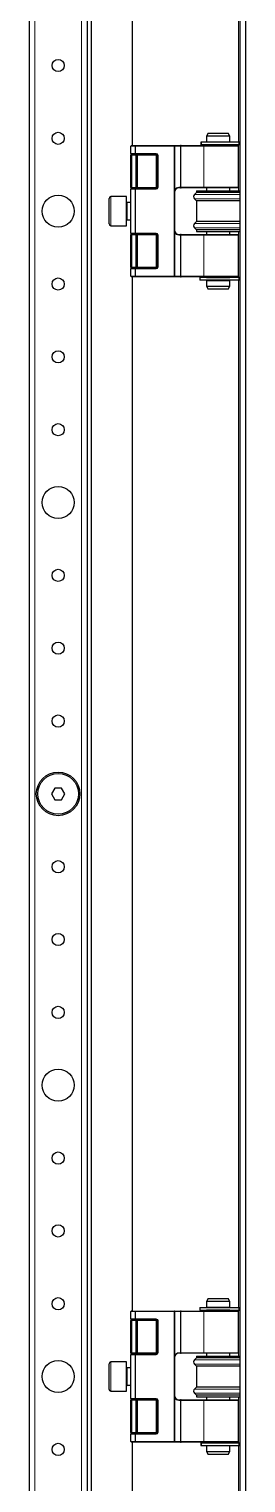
# Model space of a CAD drawing. Header units: millimetres. Extents: x -983 to 2905, y -1229 to 1219.
# Drawn here: x 365.3 to 439.8, y -359.6 to 139.4 of the extents above; entities that cross this region are included whole.
import ezdxf

# ---------------------------------------------------------------- set-up
doc = ezdxf.new("R2010")
doc.units = ezdxf.units.MM

msp = doc.modelspace()

# ---------------------------------------------------------------- linework, layer by layer
at = {"color": 7, "linetype": 'Continuous', "lineweight": 25}
for p, q in [((437.84, -800.62), (437.84, 554.38)), ((439.84, -800.62), (439.84, 554.38)), ((386.84, -769.12), (386.84, 522.88)), ((365.34, 494.38), (365.34, -740.62)), ((385.34, 494.38), (385.34, -740.62)), ((400.84, 99.38), (400.84, 404.38)), ((424.4, 100.58), (424.4, 99.68)), ((424.42, 100.58), (424.4, 100.58)), ((424.42, 100.58), (424.42, 99.68)), ((424.5, 100.58), (424.42, 100.58)), ((437.49, 100.58), (424.5, 100.58)), ((426.92, 103.63), (426.34, 102.63)), ((426.34, 102.63), (426.34, 100.63)), ((434.34, 102.63), (426.34, 102.63)), ((426.34, 100.63), (434.34, 100.63)), ((426.84, 100.63), (426.84, 100.58)), ((426.92, 103.63), (433.76, 103.63)), ((434.34, 102.63), (433.76, 103.63)), ((433.84, 100.58), (433.84, 100.63)), ((434.34, 100.63), (434.34, 102.63)), ((437.49, 99.68), (437.49, 100.58)), ((400.34, 96.68), (400.34, 99.18)), ((400.34, 96.68), (400.34, 96.08)), ((400.34, 84.98), (400.34, 96.08)), ((400.54, 99.38), (401.92, 99.38)), ((401.97, 96.38), (400.64, 96.38)), ((401.84, 99.18), (401.84, 96.68)), ((401.92, 99.38), (415.14, 99.38)), ((409.04, 96.38), (401.97, 96.38)), ((402.34, 84.98), (402.34, 96.08)), ((409.34, 84.98), (409.34, 96.08)), ((415.14, 99.38), (417.36, 99.38)), ((415.34, 99.18), (415.34, 54.58)), ((417.64, 99.38), (417.36, 99.38)), ((417.64, 99.38), (425.53, 99.38)), ((424.42, 99.68), (424.4, 99.68)), ((424.5, 99.68), (424.42, 99.68)), ((437.49, 99.68), (424.5, 99.68)), ((425.53, 99.38), (437.14, 99.38)), ((426.34, 99.63), (426.34, 99.38)), ((426.34, 99.63), (434.34, 99.63)), ((426.84, 99.68), (426.84, 99.63)), ((433.84, 99.63), (433.84, 99.68)), ((434.34, 99.38), (434.34, 99.63)), ((437.34, 85.08), (437.34, 99.18)), ((400.34, 84.98), (400.34, 84.38)), ((417.36, 84.88), (416.84, 84.88)), ((417.36, 84.88), (417.64, 84.88)), ((425.53, 84.88), (417.64, 84.88)), ((437.14, 84.88), (425.53, 84.88)), ((426.34, 84.88), (426.34, 83.88)), ((434.34, 83.88), (434.34, 84.88)), ((392.84, 76.88), (392.84, 81.28)), ((398.84, 81.88), (393.44, 81.88)), ((398.84, 76.88), (398.84, 81.88)), ((400.34, 79.88), (399.09, 79.88)), ((400.34, 69.38), (400.34, 84.38)), ((400.64, 84.68), (401.97, 84.68)), ((401.84, 84.38), (401.84, 69.38)), ((401.97, 84.68), (409.04, 84.68)), ((422.84, 83.28), (422.14, 82.6)), ((422.14, 81.17), (422.84, 80.48)), ((422.84, 83.88), (422.84, 83.28)), ((422.84, 83.88), (437.84, 83.88)), ((437.84, 83.28), (422.84, 83.28)), ((422.84, 80.48), (422.84, 73.28)), ((437.84, 80.48), (422.84, 80.48)), ((392.84, 72.48), (392.84, 76.88)), ((398.84, 71.88), (398.84, 76.88)), ((393.44, 71.88), (398.84, 71.88)), ((399.09, 73.88), (400.34, 73.88)), ((422.84, 73.28), (422.14, 72.6)), ((422.14, 71.17), (422.84, 70.48)), ((437.84, 73.28), (422.84, 73.28)), ((422.84, 70.48), (422.84, 69.88)), ((437.84, 70.48), (422.84, 70.48)), ((422.84, 69.88), (437.84, 69.88)), ((426.34, 69.88), (426.34, 68.88)), ((434.34, 68.88), (434.34, 69.88)), ((400.34, 69.38), (400.34, 68.78)), ((400.34, 57.68), (400.34, 68.78)), ((401.97, 69.08), (400.64, 69.08)), ((409.04, 69.08), (401.97, 69.08)), ((402.34, 57.68), (402.34, 68.78)), ((409.34, 57.68), (409.34, 68.78)), ((416.84, 68.88), (417.36, 68.88)), ((417.64, 68.88), (417.36, 68.88)), ((417.64, 68.88), (425.53, 68.88)), ((425.53, 68.88), (437.14, 68.88)), ((437.34, 54.58), (437.34, 68.68)), ((400.34, 57.68), (400.34, 57.08)), ((400.34, 54.58), (400.34, 57.08)), ((400.64, 57.38), (401.97, 57.38)), ((401.84, 57.08), (401.84, 54.58)), ((401.97, 57.38), (409.04, 57.38)), ((401.92, 54.38), (400.54, 54.38)), ((400.84, -300.62), (400.84, 54.38)), ((415.14, 54.38), (401.92, 54.38)), ((417.36, 54.38), (415.14, 54.38)), ((417.36, 54.38), (417.64, 54.38)), ((425.53, 54.38), (417.64, 54.38)), ((423.97, 54.08), (423.97, 53.18)), ((424.02, 54.08), (423.97, 54.08)), ((424.02, 53.18), (423.97, 53.18)), ((437.49, 54.08), (424.02, 54.08)), ((437.49, 53.18), (424.02, 53.18)), ((437.14, 54.38), (425.53, 54.38)), ((426.34, 54.38), (426.34, 54.13)), ((426.34, 54.13), (434.34, 54.13)), ((426.34, 53.13), (426.34, 51.13)), ((426.34, 53.13), (434.34, 53.13)), ((426.34, 51.13), (426.92, 50.13)), ((426.34, 51.13), (430.87, 51.13)), ((426.84, 54.13), (426.84, 54.08)), ((426.84, 53.18), (426.84, 53.13)), ((430.8, 50.13), (426.92, 50.13)), ((433.76, 50.13), (430.8, 50.13)), ((430.87, 51.13), (434.34, 51.13)), ((433.76, 50.13), (434.34, 51.13)), ((433.84, 54.08), (433.84, 54.13)), ((433.84, 53.13), (433.84, 53.18)), ((434.34, 54.13), (434.34, 54.38)), ((434.34, 51.13), (434.34, 53.13)), ((437.49, 53.18), (437.49, 54.08)), ((374.19, -121.12), (373.03, -123.12)), ((373.03, -123.12), (374.19, -125.12)), ((376.5, -121.12), (374.19, -121.12)), ((377.65, -123.12), (376.5, -121.12)), ((376.5, -125.12), (377.65, -123.12)), ((374.19, -125.12), (376.5, -125.12)), ((426.92, -296.37), (426.34, -297.37)), ((426.34, -297.37), (426.34, -299.37)), ((434.34, -297.37), (426.34, -297.37)), ((430.87, -299.37), (426.34, -299.37)), ((426.84, -299.37), (426.84, -299.42)), ((426.92, -296.37), (433.76, -296.37)), ((434.34, -299.37), (430.87, -299.37)), ((434.34, -297.37), (433.76, -296.37)), ((433.84, -299.42), (433.84, -299.37)), ((434.34, -299.37), (434.34, -297.37)), ((400.34, -303.32), (400.34, -300.82)), ((400.34, -303.32), (400.34, -303.92)), ((400.34, -315.02), (400.34, -303.92)), ((400.54, -300.62), (401.92, -300.62)), ((401.97, -303.62), (400.64, -303.62)), ((401.84, -300.82), (401.84, -303.32)), ((401.92, -300.62), (415.14, -300.62)), ((409.04, -303.62), (401.97, -303.62)), ((402.34, -315.02), (402.34, -303.92)), ((409.34, -315.02), (409.34, -303.92)), ((415.14, -300.62), (417.36, -300.62)), ((415.34, -300.82), (415.34, -345.42)), ((417.64, -300.62), (417.36, -300.62)), ((417.64, -300.62), (425.53, -300.62)), ((423.97, -299.42), (423.97, -300.32)), ((423.97, -299.42), (424.02, -299.42)), ((423.97, -300.32), (424.02, -300.32)), ((424.02, -299.42), (437.49, -299.42)), ((424.02, -300.32), (437.49, -300.32)), ((425.53, -300.62), (437.14, -300.62)), ((426.34, -300.37), (426.34, -300.62)), ((430.87, -300.37), (426.34, -300.37)), ((426.84, -300.32), (426.84, -300.37)), ((434.34, -300.37), (430.87, -300.37)), ((433.84, -300.37), (433.84, -300.32)), ((434.34, -300.62), (434.34, -300.37)), ((437.34, -314.92), (437.34, -300.82)), ((437.49, -300.32), (437.49, -299.42)), ((392.84, -327.52), (392.84, -318.72)), ((398.84, -318.12), (393.44, -318.12)), ((398.84, -328.12), (398.84, -318.12)), ((400.34, -315.02), (400.34, -315.62)), ((400.34, -330.62), (400.34, -315.62)), ((400.64, -315.32), (401.97, -315.32)), ((401.84, -315.62), (401.84, -330.62)), ((401.97, -315.32), (409.04, -315.32)), ((417.36, -315.12), (416.84, -315.12)), ((417.36, -315.12), (417.64, -315.12)), ((425.53, -315.12), (417.64, -315.12)), ((422.84, -316.72), (422.14, -317.4)), ((422.14, -318.83), (422.84, -319.52)), ((422.84, -316.12), (422.84, -316.72)), ((422.84, -316.12), (437.84, -316.12)), ((437.84, -316.72), (422.84, -316.72)), ((437.14, -315.12), (425.53, -315.12)), ((426.34, -315.12), (426.34, -316.12)), ((434.34, -316.12), (434.34, -315.12)), ((400.34, -320.12), (399.09, -320.12)), ((422.84, -319.52), (422.84, -326.72)), ((437.84, -319.52), (422.84, -319.52)), ((393.44, -328.12), (398.84, -328.12)), ((399.09, -326.12), (400.34, -326.12)), ((422.84, -326.72), (422.14, -327.4)), ((422.14, -328.83), (422.84, -329.52)), ((437.84, -326.72), (422.84, -326.72)), ((400.34, -330.62), (400.34, -331.22)), ((400.34, -342.32), (400.34, -331.22)), ((401.97, -330.92), (400.64, -330.92)), ((409.04, -330.92), (401.97, -330.92)), ((402.34, -342.32), (402.34, -331.22)), ((409.34, -342.32), (409.34, -331.22)), ((416.84, -331.12), (417.36, -331.12)), ((417.64, -331.12), (417.36, -331.12)), ((417.64, -331.12), (425.53, -331.12)), ((422.84, -329.52), (422.84, -330.12)), ((437.84, -329.52), (422.84, -329.52)), ((422.84, -330.12), (437.84, -330.12)), ((425.53, -331.12), (437.14, -331.12)), ((426.34, -330.12), (426.34, -331.12)), ((434.34, -331.12), (434.34, -330.12)), ((437.34, -345.42), (437.34, -331.32)), ((400.34, -342.32), (400.34, -342.92)), ((400.34, -345.42), (400.34, -342.92)), ((400.64, -342.62), (401.97, -342.62)), ((401.84, -342.92), (401.84, -345.42)), ((401.97, -342.62), (409.04, -342.62)), ((401.92, -345.62), (400.54, -345.62)), ((400.84, -650.62), (400.84, -345.62)), ((415.14, -345.62), (401.92, -345.62)), ((417.36, -345.62), (415.14, -345.62)), ((417.36, -345.62), (417.64, -345.62)), ((425.53, -345.62), (417.64, -345.62)), ((424.4, -345.92), (424.4, -346.82)), ((424.4, -345.92), (424.42, -345.92)), ((424.4, -346.82), (424.42, -346.82)), ((424.42, -345.92), (424.42, -346.82)), ((424.42, -345.92), (424.5, -345.92)), ((424.42, -346.82), (424.5, -346.82)), ((424.5, -345.92), (437.49, -345.92)), ((424.5, -346.82), (437.49, -346.82)), ((437.14, -345.62), (425.53, -345.62)), ((426.34, -345.62), (426.34, -345.87)), ((430.87, -345.87), (426.34, -345.87)), ((426.34, -346.87), (426.34, -348.87)), ((430.87, -346.87), (426.34, -346.87)), ((426.34, -348.87), (426.92, -349.87)), ((426.34, -348.87), (430.87, -348.87)), ((426.84, -345.87), (426.84, -345.92)), ((426.84, -346.82), (426.84, -346.87)), ((434.34, -345.87), (430.87, -345.87)), ((434.34, -346.87), (430.87, -346.87)), ((430.87, -348.87), (434.34, -348.87)), ((433.76, -349.87), (434.34, -348.87)), ((433.84, -345.92), (433.84, -345.87)), ((433.84, -346.87), (433.84, -346.82)), ((434.34, -345.87), (434.34, -345.62)), ((434.34, -348.87), (434.34, -346.87)), ((437.49, -346.82), (437.49, -345.92)), ((430.8, -349.87), (426.92, -349.87)), ((433.76, -349.87), (430.8, -349.87))]:
    msp.add_line(p, q, dxfattribs=at)
at = {"color": 8, "linetype": 'Continuous', "lineweight": 18}
for p, q in [((367.34, 494.38), (367.34, -740.62)), ((383.34, 494.38), (383.34, -740.62)), ((437.24, 403.18), (437.24, 100.58)), ((424.5, 99.68), (424.5, 100.58)), ((401.84, 99.18), (400.34, 99.18)), ((400.34, 96.68), (401.84, 96.68)), ((400.64, 96.08), (400.34, 96.08)), ((400.64, 96.38), (400.64, 96.08)), ((402.04, 96.08), (400.64, 96.08)), ((400.64, 96.08), (400.64, 84.98)), ((415.14, 99.18), (401.84, 99.18)), ((401.84, 96.68), (409.04, 96.68)), ((402.04, 96.38), (402.04, 96.08)), ((402.04, 84.98), (402.04, 96.08)), ((402.34, 96.08), (402.04, 96.08)), ((402.64, 96.08), (402.34, 96.08)), ((402.64, 96.08), (402.64, 96.38)), ((409.04, 96.08), (402.64, 96.08)), ((402.64, 96.08), (402.64, 84.98)), ((409.04, 96.68), (409.04, 96.38)), ((409.04, 96.08), (409.04, 96.38)), ((409.04, 84.98), (409.04, 96.08)), ((409.34, 96.08), (409.04, 96.08)), ((409.64, 96.08), (409.34, 96.08)), ((409.64, 96.08), (409.64, 84.98)), ((415.14, 99.18), (415.14, 99.38)), ((415.14, 54.58), (415.14, 99.18)), ((415.14, 99.18), (415.34, 99.18)), ((417.36, 99.18), (415.34, 99.18)), ((417.36, 99.38), (417.36, 99.18)), ((417.36, 85.08), (417.36, 99.18)), ((417.5, 99.18), (417.36, 99.18)), ((425.39, 99.18), (417.5, 99.18)), ((417.5, 99.18), (417.5, 85.08)), ((437.34, 99.18), (425.39, 99.18)), ((425.39, 85.08), (425.39, 99.18)), ((437.24, 99.68), (437.24, 99.36)), ((400.64, 84.98), (400.34, 84.98)), ((400.64, 84.98), (400.64, 84.68)), ((400.64, 84.98), (402.04, 84.98)), ((402.04, 84.98), (402.04, 84.68)), ((402.34, 84.98), (402.04, 84.98)), ((402.64, 84.98), (402.34, 84.98)), ((402.64, 84.68), (402.64, 84.98)), ((402.64, 84.98), (409.04, 84.98)), ((409.04, 84.68), (409.04, 84.98)), ((409.34, 84.98), (409.04, 84.98)), ((409.64, 84.98), (409.34, 84.98)), ((416.84, 85.08), (417.36, 85.08)), ((416.84, 85.08), (416.84, 84.88)), ((417.5, 85.08), (417.36, 85.08)), ((417.36, 85.08), (417.36, 84.88)), ((417.5, 85.08), (425.39, 85.08)), ((425.39, 85.08), (437.34, 85.08)), ((437.24, 84.91), (437.24, 83.88)), ((393.44, 81.88), (393.44, 76.88)), ((399.09, 79.88), (399.09, 73.88)), ((401.84, 84.38), (400.34, 84.38)), ((409.04, 84.38), (401.84, 84.38)), ((409.04, 84.68), (409.04, 84.38)), ((437.84, 82.6), (422.14, 82.6)), ((437.84, 81.17), (422.14, 81.17)), ((393.44, 76.88), (393.44, 71.88)), ((437.84, 72.6), (422.14, 72.6)), ((437.84, 71.17), (422.14, 71.17)), ((437.24, 69.88), (437.24, 68.86)), ((400.34, 69.38), (401.84, 69.38)), ((400.64, 68.78), (400.34, 68.78)), ((400.64, 68.78), (400.64, 69.08)), ((402.04, 68.78), (400.64, 68.78)), ((400.64, 68.78), (400.64, 57.68)), ((401.84, 69.38), (409.04, 69.38)), ((402.04, 68.78), (402.04, 69.08)), ((402.04, 68.78), (402.34, 68.78)), ((402.04, 57.68), (402.04, 68.78)), ((402.34, 68.78), (402.64, 68.78)), ((402.64, 68.78), (402.64, 69.08)), ((409.04, 68.78), (402.64, 68.78)), ((402.64, 68.78), (402.64, 57.68)), ((409.04, 69.08), (409.04, 69.38)), ((409.04, 68.78), (409.04, 69.08)), ((409.04, 57.68), (409.04, 68.78)), ((409.04, 68.78), (409.34, 68.78)), ((409.34, 68.78), (409.64, 68.78)), ((409.64, 68.78), (409.64, 57.68)), ((416.84, 68.88), (416.84, 68.68)), ((417.36, 68.68), (416.84, 68.68)), ((417.36, 68.88), (417.36, 68.68)), ((417.36, 54.58), (417.36, 68.68)), ((417.36, 68.68), (417.5, 68.68)), ((417.5, 68.68), (417.5, 54.58)), ((425.39, 68.68), (417.5, 68.68)), ((425.39, 54.58), (425.39, 68.68)), ((437.34, 68.68), (425.39, 68.68)), ((400.34, 57.68), (400.64, 57.68)), ((401.84, 57.08), (400.34, 57.08)), ((400.64, 57.38), (400.64, 57.68)), ((400.64, 57.68), (402.04, 57.68)), ((409.04, 57.08), (401.84, 57.08)), ((402.04, 57.38), (402.04, 57.68)), ((402.34, 57.68), (402.04, 57.68)), ((402.64, 57.68), (402.34, 57.68)), ((402.64, 57.38), (402.64, 57.68)), ((402.64, 57.68), (409.04, 57.68)), ((409.04, 57.38), (409.04, 57.68)), ((409.34, 57.68), (409.04, 57.68)), ((409.04, 57.08), (409.04, 57.38)), ((409.64, 57.68), (409.34, 57.68)), ((400.34, 54.58), (401.84, 54.58)), ((401.84, 54.58), (415.14, 54.58)), ((415.14, 54.38), (415.14, 54.58)), ((415.34, 54.58), (415.14, 54.58)), ((415.34, 54.58), (417.36, 54.58)), ((417.36, 54.58), (417.5, 54.58)), ((417.36, 54.58), (417.36, 54.38)), ((417.5, 54.58), (425.39, 54.58)), ((424.02, 53.18), (424.02, 54.08)), ((425.39, 54.58), (437.34, 54.58)), ((437.24, 54.41), (437.24, 54.08)), ((437.24, 53.18), (437.24, -299.42)), ((401.84, -300.82), (400.34, -300.82)), ((400.34, -303.32), (401.84, -303.32)), ((400.64, -303.92), (400.34, -303.92)), ((400.64, -303.62), (400.64, -303.92)), ((402.04, -303.92), (400.64, -303.92)), ((400.64, -303.92), (400.64, -315.02)), ((415.14, -300.82), (401.84, -300.82)), ((401.84, -303.32), (409.04, -303.32)), ((402.04, -303.62), (402.04, -303.92)), ((402.04, -315.02), (402.04, -303.92)), ((402.34, -303.92), (402.04, -303.92)), ((402.64, -303.92), (402.34, -303.92)), ((402.64, -303.92), (402.64, -303.62)), ((409.04, -303.92), (402.64, -303.92)), ((402.64, -303.92), (402.64, -315.02)), ((409.04, -303.32), (409.04, -303.62)), ((409.04, -303.92), (409.04, -303.62)), ((409.34, -303.92), (409.04, -303.92)), ((409.04, -315.02), (409.04, -303.92)), ((409.64, -303.92), (409.34, -303.92)), ((409.64, -303.92), (409.64, -315.02)), ((415.14, -300.82), (415.14, -300.62)), ((415.14, -345.42), (415.14, -300.82)), ((415.14, -300.82), (415.34, -300.82)), ((417.36, -300.82), (415.34, -300.82)), ((417.36, -300.62), (417.36, -300.82)), ((417.36, -314.92), (417.36, -300.82)), ((417.5, -300.82), (417.36, -300.82)), ((425.39, -300.82), (417.5, -300.82)), ((417.5, -300.82), (417.5, -314.92)), ((424.02, -299.42), (424.02, -300.32)), ((437.34, -300.82), (425.39, -300.82)), ((425.39, -314.92), (425.39, -300.82)), ((437.24, -300.32), (437.24, -300.64)), ((393.44, -318.12), (393.44, -328.12)), ((400.64, -315.02), (400.34, -315.02)), ((401.84, -315.62), (400.34, -315.62)), ((400.64, -315.02), (402.04, -315.02)), ((400.64, -315.02), (400.64, -315.32)), ((409.04, -315.62), (401.84, -315.62)), ((402.04, -315.02), (402.04, -315.32)), ((402.34, -315.02), (402.04, -315.02)), ((402.64, -315.02), (402.34, -315.02)), ((402.64, -315.32), (402.64, -315.02)), ((402.64, -315.02), (409.04, -315.02)), ((409.04, -315.32), (409.04, -315.02)), ((409.34, -315.02), (409.04, -315.02)), ((409.04, -315.32), (409.04, -315.62)), ((409.64, -315.02), (409.34, -315.02)), ((416.84, -314.92), (417.36, -314.92)), ((416.84, -314.92), (416.84, -315.12)), ((417.5, -314.92), (417.36, -314.92)), ((417.36, -314.92), (417.36, -315.12)), ((417.5, -314.92), (425.39, -314.92)), ((437.84, -317.4), (422.14, -317.4)), ((437.84, -318.83), (422.14, -318.83)), ((425.39, -314.92), (437.34, -314.92)), ((437.24, -315.09), (437.24, -316.12)), ((399.09, -320.12), (399.09, -323.12)), ((399.09, -323.12), (399.09, -326.12)), ((437.84, -327.4), (422.14, -327.4)), ((437.84, -328.83), (422.14, -328.83)), ((400.34, -330.62), (401.84, -330.62)), ((400.64, -331.22), (400.34, -331.22)), ((400.64, -331.22), (400.64, -330.92)), ((402.04, -331.22), (400.64, -331.22)), ((400.64, -331.22), (400.64, -342.32)), ((401.84, -330.62), (409.04, -330.62)), ((402.04, -331.22), (402.04, -330.92)), ((402.04, -331.22), (402.34, -331.22)), ((402.04, -342.32), (402.04, -331.22)), ((402.34, -331.22), (402.64, -331.22)), ((402.64, -331.22), (402.64, -330.92)), ((409.04, -331.22), (402.64, -331.22)), ((402.64, -331.22), (402.64, -342.32)), ((409.04, -330.92), (409.04, -330.62)), ((409.04, -331.22), (409.04, -330.92)), ((409.04, -342.32), (409.04, -331.22)), ((409.04, -331.22), (409.34, -331.22)), ((409.34, -331.22), (409.64, -331.22)), ((409.64, -331.22), (409.64, -342.32)), ((416.84, -331.12), (416.84, -331.32)), ((417.36, -331.32), (416.84, -331.32)), ((417.36, -331.12), (417.36, -331.32)), ((417.36, -331.32), (417.5, -331.32)), ((417.36, -345.42), (417.36, -331.32)), ((417.5, -331.32), (417.5, -345.42)), ((425.39, -331.32), (417.5, -331.32)), ((425.39, -345.42), (425.39, -331.32)), ((437.34, -331.32), (425.39, -331.32)), ((437.24, -330.12), (437.24, -331.14)), ((400.34, -342.32), (400.64, -342.32)), ((401.84, -342.92), (400.34, -342.92)), ((400.64, -342.62), (400.64, -342.32)), ((400.64, -342.32), (402.04, -342.32)), ((409.04, -342.92), (401.84, -342.92)), ((402.04, -342.62), (402.04, -342.32)), ((402.34, -342.32), (402.04, -342.32)), ((402.64, -342.32), (402.34, -342.32)), ((402.64, -342.62), (402.64, -342.32)), ((402.64, -342.32), (409.04, -342.32)), ((409.04, -342.62), (409.04, -342.32)), ((409.34, -342.32), (409.04, -342.32)), ((409.04, -342.92), (409.04, -342.62)), ((409.64, -342.32), (409.34, -342.32)), ((400.34, -345.42), (401.84, -345.42)), ((401.84, -345.42), (415.14, -345.42)), ((415.14, -345.62), (415.14, -345.42)), ((415.34, -345.42), (415.14, -345.42)), ((415.34, -345.42), (417.36, -345.42)), ((417.36, -345.42), (417.5, -345.42)), ((417.36, -345.42), (417.36, -345.62)), ((417.5, -345.42), (425.39, -345.42)), ((424.5, -345.92), (424.5, -346.82)), ((425.39, -345.42), (437.34, -345.42)), ((437.24, -345.59), (437.24, -345.92)), ((437.24, -346.82), (437.24, -649.42))]:
    msp.add_line(p, q, dxfattribs=at)
at = {"color": 7, "linetype": 'Continuous', "lineweight": 25}
for centre, radius in [((375.34, 126.88), 2.1), ((375.34, 101.88), 2.1), ((375.34, 76.88), 5.5), ((375.34, 51.88), 2.1), ((375.34, 26.88), 2.1), ((375.34, 1.88), 2.1), ((375.34, -23.12), 5.5), ((375.34, -48.12), 2.1), ((375.34, -73.12), 2.1), ((375.34, -98.12), 2.1), ((375.34, -123.12), 7.5), ((375.34, -123.12), 7), ((375.34, -148.12), 2.1), ((375.34, -173.12), 2.1), ((375.34, -198.12), 2.1), ((375.34, -223.12), 5.5), ((375.34, -248.12), 2.1), ((375.34, -273.12), 2.1), ((375.34, -298.12), 2.1), ((375.34, -323.12), 5.5), ((375.34, -348.12), 2.1)]:
    msp.add_circle(centre, radius, dxfattribs=at)
for centre, radius, start, end in [((400.54, 99.18), 0.2, 90, 180), ((400.64, 96.68), 0.3, 180, 270), ((402.04, 96.08), 0.3, 0, 90), ((409.04, 96.08), 0.3, 0, 90), ((415.14, 99.18), 0.2, 0, 90), ((437.14, 99.18), 0.2, 0, 90), ((402.04, 84.98), 0.3, 270, 0), ((409.04, 84.98), 0.3, 270, 0), ((416.84, 83.38), 1.5, 90, 180), ((437.14, 85.08), 0.2, 270, 0), ((393.44, 81.28), 0.6, 90, 180), ((399.09, 80.13), 0.25, 180, 270), ((400.64, 84.38), 0.3, 90, 180), ((422.84, 81.88), 1, 134.427, 225.573), ((393.44, 72.48), 0.6, 180, 270), ((399.09, 73.63), 0.25, 90, 180), ((416.84, 70.38), 1.5, 180, 270), ((422.84, 71.88), 1, 134.427, 225.573), ((400.64, 69.38), 0.3, 180, 270), ((402.04, 68.78), 0.3, 0, 90), ((409.04, 68.78), 0.3, 0, 90), ((437.14, 68.68), 0.2, 0, 90), ((400.64, 57.08), 0.3, 90, 180), ((402.04, 57.68), 0.3, 270, 0), ((409.04, 57.68), 0.3, 270, 0), ((400.54, 54.58), 0.2, 180, 270), ((415.14, 54.58), 0.2, 270, 0), ((437.14, 54.58), 0.2, 270, 0), ((400.54, -300.82), 0.2, 90, 180), ((400.64, -303.32), 0.3, 180, 270), ((402.04, -303.92), 0.3, 0, 90), ((409.04, -303.92), 0.3, 0, 90), ((415.14, -300.82), 0.2, 0, 90), ((437.14, -300.82), 0.2, 0, 90), ((393.44, -318.72), 0.6, 90, 180), ((400.64, -315.62), 0.3, 90, 180), ((402.04, -315.02), 0.3, 270, 0), ((409.04, -315.02), 0.3, 270, 0), ((416.84, -316.62), 1.5, 90, 180), ((422.84, -318.12), 1, 134.427, 225.573), ((437.14, -314.92), 0.2, 270, 0), ((399.09, -319.87), 0.25, 180, 270), ((393.44, -327.52), 0.6, 180, 270), ((399.09, -326.37), 0.25, 90, 180), ((422.84, -328.12), 1, 134.427, 225.573), ((400.64, -330.62), 0.3, 180, 270), ((402.04, -331.22), 0.3, 0, 90), ((409.04, -331.22), 0.3, 0, 90), ((416.84, -329.62), 1.5, 180, 270), ((437.14, -331.32), 0.2, 0, 90), ((400.64, -342.92), 0.3, 90, 180), ((402.04, -342.32), 0.3, 270, 0), ((409.04, -342.32), 0.3, 270, 0), ((400.54, -345.42), 0.2, 180, 270), ((415.14, -345.42), 0.2, 270, 0), ((437.14, -345.42), 0.2, 270, 0)]:
    msp.add_arc(centre, radius, start, end, dxfattribs=at)
at = {"color": 8, "linetype": 'Continuous', "lineweight": 18}
for centre, radius, start, end in [((409.04, 96.08), 0.6, 0, 90), ((417.68, 99.21), 0.179, 101.4218, 188.0495), ((425.57, 99.21), 0.179, 101.4218, 188.0495), ((409.04, 84.98), 0.6, 270, 0), ((416.84, 83.38), 1.7, 90, 151.9275), ((417.68, 85.06), 0.179, 171.9505, 258.5782), ((425.57, 85.06), 0.179, 171.9505, 258.5782), ((409.04, 68.78), 0.6, 0, 90), ((416.84, 70.38), 1.7, 208.0725, 270), ((417.68, 68.71), 0.179, 101.4218, 188.0495), ((425.57, 68.71), 0.179, 101.4218, 188.0495), ((409.04, 57.68), 0.6, 270, 0), ((417.68, 54.56), 0.179, 171.9505, 258.5782), ((425.57, 54.56), 0.179, 171.9505, 258.5782), ((409.04, -303.92), 0.6, 0, 90), ((417.68, -300.79), 0.179, 101.4218, 188.0495), ((425.57, -300.79), 0.179, 101.4218, 188.0495), ((409.04, -315.02), 0.6, 270, 0), ((416.84, -316.62), 1.7, 90, 151.9275), ((417.68, -314.94), 0.179, 171.9505, 258.5782), ((425.57, -314.94), 0.179, 171.9505, 258.5782), ((409.04, -331.22), 0.6, 0, 90), ((416.84, -329.62), 1.7, 208.0725, 270), ((417.68, -331.29), 0.179, 101.4218, 188.0495), ((425.57, -331.29), 0.179, 101.4218, 188.0495), ((409.04, -342.32), 0.6, 270, 0), ((417.68, -345.44), 0.179, 171.9505, 258.5782), ((425.57, -345.44), 0.179, 171.9505, 258.5782)]:
    msp.add_arc(centre, radius, start, end, dxfattribs=at)
at = {"color": 7, "linetype": 'Continuous', "lineweight": 25}
for centre, major_axis, start_param, end_param in [((401.92, 99.18), (0, 0.2), 0, 1.570796), ((401.97, 96.68), (0, 0.3), 1.570796, 3.141593), ((401.97, 84.38), (0, 0.3), 0, 1.570796), ((401.97, 69.38), (0, 0.3), 1.570796, 3.141593), ((401.97, 57.08), (0, 0.3), 0, 1.570796), ((401.92, 54.58), (0, 0.2), 1.570796, 3.141593), ((401.92, -300.82), (0, 0.2), 0, 1.570796), ((401.97, -303.32), (0, 0.3), 1.570796, 3.141593), ((401.97, -315.62), (0, 0.3), 0, 1.570796), ((401.97, -330.62), (0, 0.3), 1.570796, 3.141593), ((401.97, -342.92), (0, 0.3), 0, 1.570796), ((401.92, -345.42), (0, 0.2), 1.570796, 3.141593)]:
    msp.add_ellipse(centre, major_axis=major_axis, ratio=0.414214, start_param=start_param, end_param=end_param, dxfattribs=at)

doc.saveas('drawing.dxf')
